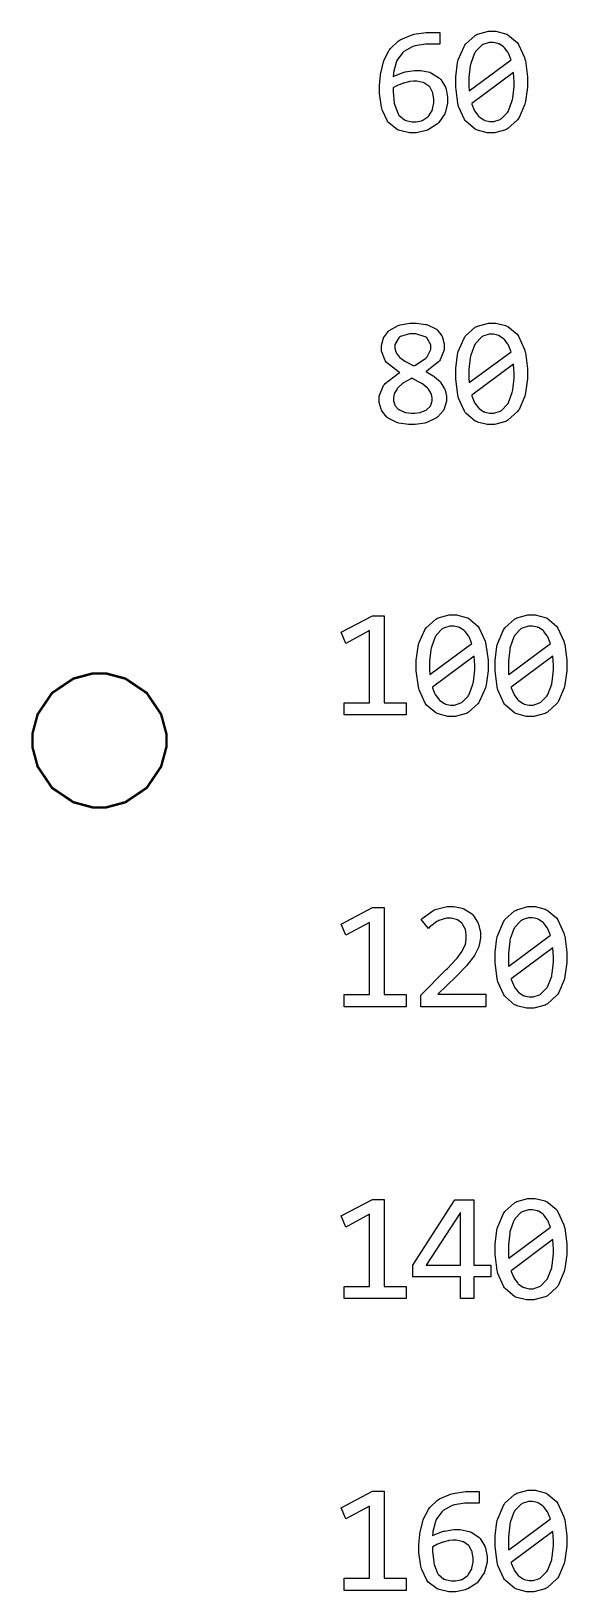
# Model space of a CAD drawing. Extents: x 0.4 to 7.8, y 0.3 to 11.2.
# Drawn here: x 0.362 to 1.228, y 6.133 to 8.653 of the extents above; entities that cross this region are included whole.
import ezdxf

# ---------------------------------------------------------------- set-up
doc = ezdxf.new("R2010")
doc.units = 0
doc.layers.get('0').update_dxf_attribs({"linetype": 'CONTINUOUS'})

msp = doc.modelspace()

# ---------------------------------------------------------------- linework, layer by layer
at = {"color": 9}
for points in [[(1.03527, 8.54172), (1.03527, 8.53657), (1.03185, 8.52268), (1.0312, 8.52106), (1.03054, 8.51947), (1.02116, 8.50543), (1.01997, 8.50424), (1.01872, 8.5031), (1.00402, 8.49371), (1.00228, 8.493), (1.00054, 8.49235), (0.9847, 8.48899), (0.979438, 8.48899), (0.973579, 8.48899), (0.957844, 8.49246), (0.956164, 8.49311), (0.954428, 8.49388), (0.940321, 8.50467), (0.939182, 8.50608), (0.938043, 8.50754), (0.929363, 8.52593), (0.928819, 8.52815), (0.928222, 8.53039), (0.925239, 8.55236), (0.925239, 8.55963), (0.925239, 8.5656), (0.926594, 8.58143), (0.926867, 8.58333), (0.927083, 8.58529), (0.931424, 8.60325), (0.932075, 8.60493), (0.932671, 8.60667), (0.94081, 8.62213), (0.94184, 8.62349), (0.942817, 8.62489), (0.955458, 8.63693), (0.956976, 8.63792), (0.958496, 8.63894), (0.9764, 8.64675), (0.978461, 8.64729), (0.980524, 8.64789), (1.00038, 8.65072), (1.00705, 8.65072), (1.02279, 8.65072), (1.02279, 8.63217), (1.0057, 8.63217), (0.999457, 8.63217), (0.982639, 8.62935), (0.980903, 8.62875), (0.979113, 8.62819), (0.964464, 8.62017), (0.963325, 8.61908), (0.962131, 8.61806), (0.953071, 8.60553), (0.952474, 8.60406), (0.951824, 8.6026), (0.947863, 8.58626), (0.9477, 8.58442), (0.947211, 8.57943), (0.94846, 8.58018), (0.963271, 8.58621), (0.964953, 8.58664), (0.966635, 8.58713), (0.981717, 8.58942), (0.986762, 8.58942), (0.992025, 8.58942), (1.0064, 8.58649), (1.00792, 8.58589), (1.00944, 8.58535), (1.02203, 8.5771), (1.02306, 8.57601), (1.02403, 8.57497), (1.03163, 8.56244), (1.03217, 8.56099), (1.03266, 8.55951), (1.03527, 8.54617), (1.03527, 8.54172)], [(1.16423, 8.57086), (1.16423, 8.5625), (1.16119, 8.53999), (1.16059, 8.53743), (1.15994, 8.53494), (1.15066, 8.5134), (1.14947, 8.51156), (1.14822, 8.50976), (1.13276, 8.49588), (1.13091, 8.49485), (1.12907, 8.49388), (1.111, 8.48899), (1.10503, 8.48899), (1.09918, 8.48899), (1.08344, 8.49294), (1.08171, 8.49371), (1.07992, 8.49451), (1.065, 8.507), (1.06375, 8.50862), (1.0625, 8.51031), (1.05295, 8.53157), (1.0523, 8.53412), (1.05159, 8.53674), (1.04829, 8.56233), (1.04829, 8.57086), (1.04829, 8.57926), (1.05127, 8.60183), (1.05192, 8.60433), (1.05252, 8.60688), (1.06179, 8.62842), (1.06304, 8.63021), (1.06424, 8.63206), (1.0797, 8.64594), (1.0816, 8.64692), (1.08344, 8.64794), (1.10145, 8.65289), (1.10748, 8.65289), (1.11328, 8.65289), (1.12902, 8.64882), (1.13081, 8.648), (1.13254, 8.64725), (1.14746, 8.63482), (1.14871, 8.63314), (1.14996, 8.63151), (1.15951, 8.61025), (1.16021, 8.60764), (1.16086, 8.60508), (1.16423, 8.57943), (1.16423, 8.57086)], [(1.06977, 8.57161), (1.06977, 8.56972), (1.06977, 8.56549), (1.06977, 8.56401), (1.06977, 8.56342), (1.07015, 8.55729), (1.07026, 8.55669), (1.13775, 8.60667), (1.13742, 8.60769), (1.13352, 8.61719), (1.13308, 8.618), (1.1326, 8.61888), (1.12706, 8.62619), (1.12641, 8.62679), (1.12576, 8.62744), (1.11827, 8.63232), (1.11746, 8.63265), (1.11659, 8.63303), (1.10878, 8.63471), (1.10623, 8.63471), (1.10243, 8.63471), (1.09223, 8.6314), (1.09109, 8.63069), (1.08995, 8.63004), (1.0804, 8.61996), (1.07964, 8.6186), (1.07883, 8.61729), (1.0727, 8.60086), (1.07232, 8.59885), (1.07189, 8.5969), (1.06977, 8.57796), (1.06977, 8.57161)], [(1.01302, 8.54036), (1.01302, 8.54368), (1.01145, 8.55257), (1.01118, 8.55354), (1.01085, 8.55458), (1.00629, 8.56287), (1.0057, 8.56353), (1.00505, 8.56424), (0.997017, 8.56956), (0.996039, 8.56988), (0.995063, 8.57032), (0.98546, 8.57221), (0.98226, 8.57221), (0.979872, 8.57221), (0.973633, 8.5715), (0.972874, 8.57135), (0.97206, 8.57124), (0.964247, 8.56917), (0.963488, 8.5689), (0.962728, 8.56868), (0.955458, 8.56581), (0.954807, 8.56549), (0.954101, 8.56515), (0.947754, 8.56174), (0.947211, 8.56136), (0.947211, 8.55479), (0.949056, 8.53678), (0.949436, 8.535), (0.949761, 8.53326), (0.955186, 8.51921), (0.955892, 8.51812), (0.956597, 8.51708), (0.965549, 8.5096), (0.966635, 8.50911), (0.967665, 8.50868), (0.977865, 8.5064), (0.981282, 8.5064), (0.984429, 8.5064), (0.993001, 8.50831), (0.993978, 8.50862), (0.994954, 8.509), (1.00331, 8.51465), (1.00402, 8.51535), (1.00472, 8.51611), (1.0102, 8.5249), (1.01058, 8.52593), (1.01096, 8.52701), (1.01302, 8.53706), (1.01302, 8.54036)], [(1.14274, 8.57015), (1.14274, 8.57221), (1.14242, 8.57769), (1.14236, 8.57835), (1.14231, 8.57904), (1.14182, 8.58572), (1.14176, 8.58637), (1.07427, 8.53618), (1.07454, 8.53515), (1.0784, 8.52539), (1.07888, 8.52447), (1.07932, 8.5236), (1.08496, 8.51585), (1.08561, 8.51519), (1.08626, 8.5146), (1.0938, 8.5096), (1.09467, 8.50922), (1.09549, 8.5089), (1.10352, 8.50717), (1.10623, 8.50717), (1.10997, 8.50717), (1.12012, 8.51053), (1.12126, 8.51118), (1.1224, 8.51187), (1.13205, 8.52186), (1.13287, 8.52317), (1.13363, 8.52453), (1.13976, 8.54085), (1.14019, 8.54281), (1.14057, 8.54482), (1.14274, 8.56386), (1.14274, 8.57015)], [(1.03331, 8.05994), (1.03331, 8.05544), (1.02978, 8.04324), (1.02913, 8.04189), (1.02843, 8.04058), (1.01877, 8.02962), (1.01752, 8.02869), (1.01628, 8.02783), (1.00163, 8.021), (0.999946, 8.02051), (0.998264, 8.02007), (0.983018, 8.01768), (0.977974, 8.01768), (0.972168, 8.01768), (0.956543, 8.02012), (0.954915, 8.02061), (0.953233, 8.02111), (0.939399, 8.02794), (0.938314, 8.02881), (0.937175, 8.02974), (0.928711, 8.0401), (0.928168, 8.04129), (0.927572, 8.04249), (0.92475, 8.0535), (0.92475, 8.05712), (0.92475, 8.06347), (0.931586, 8.08068), (0.932943, 8.08242), (0.934299, 8.08421), (0.95535, 8.10026), (0.958225, 8.10167), (0.955621, 8.10303), (0.936578, 8.11768), (0.935385, 8.11925), (0.93419, 8.12088), (0.928168, 8.13644), (0.928168, 8.1416), (0.928168, 8.14535), (0.930826, 8.15533), (0.931369, 8.15653), (0.931858, 8.15771), (0.939779, 8.1684), (0.940864, 8.16932), (0.941949, 8.17031), (0.95535, 8.17768), (0.956976, 8.17822), (0.95855, 8.17882), (0.974393, 8.18164), (0.97971, 8.18164), (0.985081, 8.18164), (0.999729, 8.17947), (1.0013, 8.17899), (1.00288, 8.17854), (1.01595, 8.17231), (1.01704, 8.1715), (1.01807, 8.17068), (1.02604, 8.16086), (1.02658, 8.15967), (1.02707, 8.15853), (1.02973, 8.14779), (1.02973, 8.14415), (1.02973, 8.13824), (1.02322, 8.12213), (1.02192, 8.1205), (1.02062, 8.11888), (1.00233, 8.10465), (0.999946, 8.1034), (1.00108, 8.10281), (1.0121, 8.09631), (1.01313, 8.0956), (1.01411, 8.09489), (1.023, 8.08697), (1.02376, 8.08604), (1.02452, 8.08518), (1.03027, 8.07542), (1.03071, 8.07433), (1.03114, 8.07329), (1.03331, 8.06332), (1.03331, 8.05994)], [(1.16423, 8.09961), (1.16423, 8.09125), (1.16119, 8.06874), (1.16059, 8.06619), (1.15994, 8.06369), (1.15066, 8.04215), (1.14947, 8.04031), (1.14822, 8.03851), (1.13276, 8.02458), (1.13091, 8.02354), (1.12907, 8.02257), (1.111, 8.01768), (1.10503, 8.01768), (1.09918, 8.01768), (1.08344, 8.02171), (1.08171, 8.02246), (1.07992, 8.02328), (1.065, 8.03575), (1.06375, 8.03737), (1.0625, 8.03907), (1.05295, 8.06033), (1.0523, 8.06287), (1.05159, 8.06549), (1.04829, 8.0911), (1.04829, 8.09961), (1.04829, 8.10801), (1.05127, 8.13058), (1.05192, 8.13308), (1.05252, 8.13564), (1.06179, 8.15717), (1.06304, 8.15896), (1.06424, 8.16081), (1.0797, 8.17469), (1.0816, 8.17567), (1.08344, 8.17671), (1.10145, 8.18164), (1.10748, 8.18164), (1.11328, 8.18164), (1.12902, 8.17757), (1.13081, 8.17676), (1.13254, 8.176), (1.14746, 8.16357), (1.14871, 8.16189), (1.14996, 8.16026), (1.15951, 8.13894), (1.16021, 8.13633), (1.16086, 8.13379), (1.16423, 8.10818), (1.16423, 8.09961)], [(1.00803, 8.14247), (1.00803, 8.14654), (1.00157, 8.15771), (1.00032, 8.15858), (0.999024, 8.1595), (0.983942, 8.16396), (0.97895, 8.16396), (0.973579, 8.16396), (0.958876, 8.15961), (0.957628, 8.15869), (0.956326, 8.15782), (0.950032, 8.14671), (0.950032, 8.14296), (0.950032, 8.14079), (0.951551, 8.13488), (0.951878, 8.13417), (0.952149, 8.13351), (0.956814, 8.12717), (0.957465, 8.12657), (0.958117, 8.12603), (0.966146, 8.12022), (0.967122, 8.11962), (0.968045, 8.11908), (0.979438, 8.11328), (0.980794, 8.11268), (0.983074, 8.11376), (1.00016, 8.12494), (1.0013, 8.12608), (1.00239, 8.12728), (1.00803, 8.13867), (1.00803, 8.14247)], [(1.06977, 8.10037), (1.06977, 8.09847), (1.06977, 8.09424), (1.06977, 8.09278), (1.06977, 8.09218), (1.07015, 8.08604), (1.07026, 8.08544), (1.13775, 8.13536), (1.13742, 8.13644), (1.13352, 8.14594), (1.13308, 8.14675), (1.1326, 8.14763), (1.12706, 8.15494), (1.12641, 8.15554), (1.12576, 8.15619), (1.11827, 8.16108), (1.11746, 8.1614), (1.11659, 8.16178), (1.10878, 8.16347), (1.10623, 8.16347), (1.10243, 8.16347), (1.09223, 8.16015), (1.09109, 8.15944), (1.08995, 8.15881), (1.0804, 8.14871), (1.07964, 8.14735), (1.07883, 8.14606), (1.0727, 8.12956), (1.07232, 8.12756), (1.07189, 8.1256), (1.06977, 8.10672), (1.06977, 8.10037)], [(1.14274, 8.0989), (1.14274, 8.10097), (1.14242, 8.10639), (1.14236, 8.10704), (1.14231, 8.10775), (1.14182, 8.11447), (1.14176, 8.11513), (1.07427, 8.06494), (1.07454, 8.06392), (1.0784, 8.05414), (1.07888, 8.05322), (1.07932, 8.05236), (1.08496, 8.0446), (1.08561, 8.04394), (1.08626, 8.04335), (1.0938, 8.03836), (1.09467, 8.03797), (1.09549, 8.03765), (1.10352, 8.03592), (1.10623, 8.03592), (1.10997, 8.03592), (1.12012, 8.03928), (1.12126, 8.03993), (1.1224, 8.04064), (1.13205, 8.05057), (1.13287, 8.05186), (1.13363, 8.05322), (1.13976, 8.06961), (1.14019, 8.07156), (1.14057, 8.07357), (1.14274, 8.09261), (1.14274, 8.0989)], [(1.0102, 8.05838), (1.0102, 8.0606), (1.00895, 8.06646), (1.00873, 8.06717), (1.00846, 8.06788), (1.00412, 8.07493), (1.00353, 8.07557), (1.00288, 8.07628), (0.994413, 8.08322), (0.993381, 8.08388), (0.992296, 8.08458), (0.978896, 8.09169), (0.977268, 8.09239), (0.975857, 8.09174), (0.964139, 8.08507), (0.963217, 8.08436), (0.96224, 8.08371), (0.954644, 8.07699), (0.954047, 8.07628), (0.95345, 8.07563), (0.949382, 8.06862), (0.949164, 8.06788), (0.948893, 8.06717), (0.9477, 8.06076), (0.9477, 8.0586), (0.9477, 8.05615), (0.949653, 8.04958), (0.950032, 8.04883), (0.950413, 8.04818), (0.955946, 8.04226), (0.956651, 8.04178), (0.957303, 8.04129), (0.965549, 8.03765), (0.966525, 8.03737), (0.967449, 8.03717), (0.976074, 8.03592), (0.97895, 8.03592), (0.981988, 8.03592), (0.990181, 8.037), (0.991157, 8.03722), (0.992079, 8.03749), (1.00038, 8.04085), (1.00108, 8.04129), (1.00179, 8.04178), (1.00732, 8.04758), (1.00776, 8.04824), (1.00814, 8.04893), (1.0102, 8.05604), (1.0102, 8.05838)], [(0.968317, 7.54867), (0.86811, 7.54867), (0.86811, 7.56842), (0.909125, 7.56842), (0.909125, 7.6849), (0.870876, 7.66411), (0.863064, 7.68218), (0.913846, 7.70893), (0.932671, 7.70893), (0.932671, 7.56842), (0.968317, 7.56842), (0.968317, 7.54867)], [(1.10059, 7.62836), (1.10059, 7.62001), (1.09755, 7.5975), (1.09695, 7.59494), (1.0963, 7.59244), (1.08702, 7.5709), (1.08583, 7.56907), (1.08458, 7.56728), (1.06912, 7.55333), (1.06728, 7.55231), (1.06543, 7.55132), (1.04736, 7.54644), (1.0414, 7.54644), (1.03554, 7.54644), (1.0198, 7.55046), (1.01807, 7.55122), (1.01628, 7.55203), (1.00136, 7.56451), (1.00011, 7.56614), (0.998861, 7.56782), (0.989312, 7.58908), (0.988661, 7.59164), (0.987956, 7.59424), (0.984646, 7.61985), (0.984646, 7.62836), (0.984646, 7.63678), (0.987631, 7.65935), (0.988282, 7.66183), (0.988878, 7.66439), (0.998156, 7.68593), (0.999403, 7.68772), (1.0006, 7.68956), (1.01606, 7.70344), (1.01796, 7.70443), (1.0198, 7.70546), (1.03782, 7.71039), (1.04384, 7.71039), (1.04964, 7.71039), (1.06538, 7.70632), (1.06717, 7.70551), (1.0689, 7.70475), (1.08382, 7.69233), (1.08507, 7.69065), (1.08632, 7.68901), (1.09587, 7.66769), (1.09657, 7.6651), (1.09722, 7.66254), (1.10059, 7.63693), (1.10059, 7.62836)], [(1.00613, 7.62913), (1.00613, 7.62722), (1.00613, 7.62299), (1.00613, 7.62153), (1.00613, 7.62093), (1.00651, 7.61481), (1.00662, 7.61421), (1.07411, 7.66411), (1.07378, 7.66521), (1.06988, 7.67469), (1.06944, 7.67551), (1.06896, 7.67637), (1.06342, 7.68371), (1.06277, 7.68431), (1.06212, 7.68494), (1.05463, 7.68983), (1.05382, 7.69015), (1.05295, 7.69054), (1.04514, 7.69222), (1.04259, 7.69222), (1.03879, 7.69222), (1.02859, 7.68892), (1.02745, 7.68821), (1.02631, 7.68756), (1.01676, 7.67746), (1.016, 7.67611), (1.01519, 7.67481), (1.00906, 7.65831), (1.00868, 7.65631), (1.00825, 7.65435), (1.00613, 7.63547), (1.00613, 7.62913)], [(1.22787, 7.62836), (1.22787, 7.62001), (1.22483, 7.5975), (1.22423, 7.59494), (1.22358, 7.59244), (1.2143, 7.5709), (1.21311, 7.56907), (1.21186, 7.56728), (1.1964, 7.55333), (1.19455, 7.55231), (1.19271, 7.55132), (1.17464, 7.54644), (1.16867, 7.54644), (1.16282, 7.54644), (1.14708, 7.55046), (1.14534, 7.55122), (1.14355, 7.55203), (1.12863, 7.56451), (1.12739, 7.56614), (1.12614, 7.56782), (1.11659, 7.58908), (1.11594, 7.59164), (1.11523, 7.59424), (1.11193, 7.61985), (1.11193, 7.62836), (1.11193, 7.63678), (1.11491, 7.65935), (1.11556, 7.66183), (1.11616, 7.66439), (1.12543, 7.68593), (1.12668, 7.68772), (1.12788, 7.68956), (1.14334, 7.70344), (1.14524, 7.70443), (1.14708, 7.70546), (1.16509, 7.71039), (1.17112, 7.71039), (1.17692, 7.71039), (1.19265, 7.70632), (1.19444, 7.70551), (1.19618, 7.70475), (1.2111, 7.69233), (1.21235, 7.69065), (1.2136, 7.68901), (1.22314, 7.66769), (1.22385, 7.6651), (1.2245, 7.66254), (1.22787, 7.63693), (1.22787, 7.62836)], [(1.13341, 7.62913), (1.13341, 7.62722), (1.13341, 7.62299), (1.13341, 7.62153), (1.13341, 7.62093), (1.13379, 7.61481), (1.1339, 7.61421), (1.20139, 7.66411), (1.20106, 7.66521), (1.19716, 7.67469), (1.19672, 7.67551), (1.19623, 7.67637), (1.1907, 7.68371), (1.19005, 7.68431), (1.1894, 7.68494), (1.18191, 7.68983), (1.1811, 7.69015), (1.18023, 7.69054), (1.17242, 7.69222), (1.16987, 7.69222), (1.16607, 7.69222), (1.15587, 7.68892), (1.15473, 7.68821), (1.15359, 7.68756), (1.14404, 7.67746), (1.14328, 7.67611), (1.14247, 7.67481), (1.13634, 7.65831), (1.13596, 7.65631), (1.13552, 7.65435), (1.13341, 7.63547), (1.13341, 7.62913)], [(1.0791, 7.62765), (1.0791, 7.62972), (1.07878, 7.63514), (1.07872, 7.63579), (1.07867, 7.6365), (1.07818, 7.64324), (1.07813, 7.64388), (1.01063, 7.59369), (1.01091, 7.59267), (1.01476, 7.5829), (1.01525, 7.58197), (1.01568, 7.58111), (1.02132, 7.57335), (1.02197, 7.57269), (1.02262, 7.5721), (1.03017, 7.56711), (1.03103, 7.56674), (1.03185, 7.5664), (1.03988, 7.56467), (1.04259, 7.56467), (1.04633, 7.56467), (1.05648, 7.56803), (1.05762, 7.56868), (1.05876, 7.56939), (1.06841, 7.57932), (1.06923, 7.58062), (1.06999, 7.58197), (1.07612, 7.59836), (1.07655, 7.60032), (1.07693, 7.60232), (1.0791, 7.62136), (1.0791, 7.62765)], [(1.20638, 7.62765), (1.20638, 7.62972), (1.20605, 7.63514), (1.206, 7.63579), (1.20595, 7.6365), (1.20546, 7.64324), (1.2054, 7.64388), (1.13791, 7.59369), (1.13818, 7.59267), (1.14204, 7.5829), (1.14252, 7.58197), (1.14296, 7.58111), (1.1486, 7.57335), (1.14925, 7.57269), (1.1499, 7.5721), (1.15744, 7.56711), (1.15831, 7.56674), (1.15913, 7.5664), (1.16716, 7.56467), (1.16987, 7.56467), (1.17361, 7.56467), (1.18376, 7.56803), (1.1849, 7.56868), (1.18603, 7.56939), (1.19569, 7.57932), (1.19651, 7.58062), (1.19727, 7.58197), (1.2034, 7.59836), (1.20383, 7.60032), (1.20421, 7.60232), (1.20638, 7.62136), (1.20638, 7.62765)], [(0.968317, 7.07742), (0.86811, 7.07742), (0.86811, 7.09717), (0.909125, 7.09717), (0.909125, 7.21365), (0.870876, 7.19288), (0.863064, 7.21094), (0.913846, 7.23768), (0.932671, 7.23768), (0.932671, 7.09717), (0.968317, 7.09717), (0.968317, 7.07742)], [(1.09695, 7.07742), (0.991808, 7.07742), (0.991808, 7.09646), (1.03309, 7.13747), (1.03478, 7.13917), (1.0485, 7.1536), (1.04959, 7.15479), (1.05062, 7.15603), (1.05887, 7.16715), (1.05946, 7.16812), (1.06, 7.16917), (1.06402, 7.17871), (1.06424, 7.17958), (1.0644, 7.1805), (1.06543, 7.18853), (1.06543, 7.19119), (1.06543, 7.19401), (1.06407, 7.20144), (1.06386, 7.20231), (1.06358, 7.20324), (1.05952, 7.21104), (1.05897, 7.21169), (1.05838, 7.2124), (1.05127, 7.21767), (1.0504, 7.21804), (1.04953, 7.21843), (1.04074, 7.22038), (1.03787, 7.22038), (1.03326, 7.22038), (1.02078, 7.21658), (1.01942, 7.21582), (1.01801, 7.21511), (1.00532, 7.20535), (1.00418, 7.2041), (0.992458, 7.21815), (0.993924, 7.21978), (1.01123, 7.23247), (1.01318, 7.2334), (1.01514, 7.23438), (1.03423, 7.23915), (1.04064, 7.23915), (1.04546, 7.23915), (1.05848, 7.23654), (1.05995, 7.236), (1.06142, 7.23551), (1.074, 7.22786), (1.07509, 7.22683), (1.07612, 7.22586), (1.08426, 7.21365), (1.08485, 7.21218), (1.08539, 7.21078), (1.08838, 7.19721), (1.08838, 7.19265), (1.08838, 7.18842), (1.08632, 7.17697), (1.08594, 7.17567), (1.0855, 7.17437), (1.07932, 7.16135), (1.0785, 7.16004), (1.07769, 7.15881), (1.06728, 7.14546), (1.06603, 7.14404), (1.06478, 7.14268), (1.05002, 7.12756), (1.04834, 7.12587), (1.01942, 7.09765), (1.09695, 7.09765), (1.09695, 7.07742)], [(1.22787, 7.15712), (1.22787, 7.14876), (1.22483, 7.12625), (1.22423, 7.12369), (1.22358, 7.12121), (1.2143, 7.09967), (1.21311, 7.09782), (1.21186, 7.09603), (1.1964, 7.08208), (1.19455, 7.08106), (1.19271, 7.08008), (1.17464, 7.07519), (1.16867, 7.07519), (1.16282, 7.07519), (1.14708, 7.07921), (1.14534, 7.07997), (1.14355, 7.08078), (1.12863, 7.09326), (1.12739, 7.09489), (1.12614, 7.09657), (1.11659, 7.11783), (1.11594, 7.12039), (1.11523, 7.12299), (1.11193, 7.1486), (1.11193, 7.15712), (1.11193, 7.16553), (1.11491, 7.1881), (1.11556, 7.1906), (1.11616, 7.19314), (1.12543, 7.21468), (1.12668, 7.21647), (1.12788, 7.21832), (1.14334, 7.23221), (1.14524, 7.23318), (1.14708, 7.23421), (1.16509, 7.23915), (1.17112, 7.23915), (1.17692, 7.23915), (1.19265, 7.23508), (1.19444, 7.23426), (1.19618, 7.23351), (1.2111, 7.22108), (1.21235, 7.2194), (1.2136, 7.21778), (1.22314, 7.19646), (1.22385, 7.19385), (1.2245, 7.19129), (1.22787, 7.16569), (1.22787, 7.15712)], [(1.13341, 7.15788), (1.13341, 7.15597), (1.13341, 7.15175), (1.13341, 7.15028), (1.13341, 7.14968), (1.13379, 7.14356), (1.1339, 7.14296), (1.20139, 7.19288), (1.20106, 7.19396), (1.19716, 7.20344), (1.19672, 7.20426), (1.19623, 7.20514), (1.1907, 7.21246), (1.19005, 7.21306), (1.1894, 7.21371), (1.18191, 7.21858), (1.1811, 7.21892), (1.18023, 7.21929), (1.17242, 7.22097), (1.16987, 7.22097), (1.16607, 7.22097), (1.15587, 7.21767), (1.15473, 7.21696), (1.15359, 7.21631), (1.14404, 7.20622), (1.14328, 7.20486), (1.14247, 7.20356), (1.13634, 7.18707), (1.13596, 7.18506), (1.13552, 7.18311), (1.13341, 7.16422), (1.13341, 7.15788)], [(1.20638, 7.15642), (1.20638, 7.15847), (1.20605, 7.1639), (1.206, 7.16456), (1.20595, 7.16525), (1.20546, 7.17199), (1.2054, 7.17264), (1.13791, 7.12244), (1.13818, 7.12142), (1.14204, 7.11165), (1.14252, 7.11074), (1.14296, 7.10986), (1.1486, 7.10211), (1.14925, 7.10146), (1.1499, 7.10086), (1.15744, 7.09586), (1.15831, 7.09549), (1.15913, 7.09517), (1.16716, 7.09343), (1.16987, 7.09343), (1.17361, 7.09343), (1.18376, 7.09679), (1.1849, 7.09744), (1.18603, 7.09814), (1.19569, 7.10807), (1.19651, 7.10938), (1.19727, 7.11074), (1.2034, 7.12711), (1.20383, 7.12907), (1.20421, 7.13108), (1.20638, 7.15013), (1.20638, 7.15642)], [(0.968317, 6.60618), (0.86811, 6.60618), (0.86811, 6.62592), (0.909125, 6.62592), (0.909125, 6.7424), (0.870876, 6.72163), (0.863064, 6.73969), (0.913846, 6.76644), (0.932671, 6.76644), (0.932671, 6.62592), (0.968317, 6.62592), (0.968317, 6.60618)], [(1.10487, 6.64144), (1.07764, 6.64144), (1.07764, 6.60618), (1.05593, 6.60618), (1.05593, 6.64144), (0.979113, 6.64144), (0.979113, 6.6601), (1.04715, 6.76568), (1.07764, 6.76568), (1.07764, 6.6601), (1.10487, 6.6601), (1.10487, 6.64144)], [(1.22787, 6.68587), (1.22787, 6.67751), (1.22483, 6.65494), (1.22423, 6.6524), (1.22358, 6.6499), (1.2143, 6.62836), (1.21311, 6.62651), (1.21186, 6.62472), (1.1964, 6.61083), (1.19455, 6.60981), (1.19271, 6.60883), (1.17464, 6.60394), (1.16867, 6.60394), (1.16282, 6.60394), (1.14708, 6.60796), (1.14534, 6.60872), (1.14355, 6.60954), (1.12863, 6.62196), (1.12739, 6.62358), (1.12614, 6.62528), (1.11659, 6.6466), (1.11594, 6.64914), (1.11523, 6.65175), (1.11193, 6.67736), (1.11193, 6.68587), (1.11193, 6.69422), (1.11491, 6.71679), (1.11556, 6.71929), (1.11616, 6.72185), (1.12543, 6.74338), (1.12668, 6.74517), (1.12788, 6.74701), (1.14334, 6.76096), (1.14524, 6.76193), (1.14708, 6.76297), (1.16509, 6.7679), (1.17112, 6.7679), (1.17692, 6.7679), (1.19265, 6.76383), (1.19444, 6.76303), (1.19618, 6.76226), (1.2111, 6.74983), (1.21235, 6.7481), (1.2136, 6.74647), (1.22314, 6.72521), (1.22385, 6.7226), (1.2245, 6.72006), (1.22787, 6.69444), (1.22787, 6.68587)], [(1.05593, 6.74517), (1.00038, 6.6601), (1.05593, 6.6601), (1.05593, 6.74517)], [(1.13341, 6.68658), (1.13341, 6.68474), (1.13341, 6.6805), (1.13341, 6.67904), (1.13341, 6.67844), (1.13379, 6.67231), (1.1339, 6.67171), (1.20139, 6.72163), (1.20106, 6.72271), (1.19716, 6.73215), (1.19672, 6.73296), (1.19623, 6.73383), (1.1907, 6.74115), (1.19005, 6.74175), (1.1894, 6.7424), (1.18191, 6.74729), (1.1811, 6.74761), (1.18023, 6.74799), (1.17242, 6.74972), (1.16987, 6.74972), (1.16607, 6.74972), (1.15587, 6.74636), (1.15473, 6.74567), (1.15359, 6.74501), (1.14404, 6.73497), (1.14328, 6.73361), (1.14247, 6.73232), (1.13634, 6.71582), (1.13596, 6.71382), (1.13552, 6.71186), (1.13341, 6.69293), (1.13341, 6.68658)], [(1.20638, 6.68511), (1.20638, 6.68718), (1.20605, 6.69265), (1.206, 6.69331), (1.20595, 6.69401), (1.20546, 6.70074), (1.2054, 6.70139), (1.13791, 6.65121), (1.13818, 6.65018), (1.14204, 6.6404), (1.14252, 6.63949), (1.14296, 6.63861), (1.1486, 6.63086), (1.14925, 6.63021), (1.1499, 6.62961), (1.15744, 6.62462), (1.15831, 6.62424), (1.15913, 6.62392), (1.16716, 6.62213), (1.16987, 6.62213), (1.17361, 6.62213), (1.18376, 6.62554), (1.1849, 6.62619), (1.18603, 6.6269), (1.19569, 6.63683), (1.19651, 6.63813), (1.19727, 6.63949), (1.2034, 6.65582), (1.20383, 6.65776), (1.20421, 6.65978), (1.20638, 6.67882), (1.20638, 6.68511)], [(0.968317, 6.13493), (0.86811, 6.13493), (0.86811, 6.15468), (0.909125, 6.15468), (0.909125, 6.27115), (0.870876, 6.25038), (0.863064, 6.26844), (0.913846, 6.29519), (0.932671, 6.29519), (0.932671, 6.15468), (0.968317, 6.15468), (0.968317, 6.13493)], [(1.0989, 6.18544), (1.0989, 6.18028), (1.09549, 6.16644), (1.09483, 6.16482), (1.09418, 6.16325), (1.0848, 6.14919), (1.0836, 6.14794), (1.08236, 6.14681), (1.06765, 6.13743), (1.06592, 6.13672), (1.06418, 6.13607), (1.04834, 6.13271), (1.04308, 6.13271), (1.03722, 6.13271), (1.02148, 6.13624), (1.0198, 6.13688), (1.01807, 6.13758), (1.00396, 6.14839), (1.00282, 6.14979), (1.00168, 6.15126), (0.993001, 6.16971), (0.992458, 6.17188), (0.991863, 6.1741), (0.988878, 6.19607), (0.988878, 6.2034), (0.988878, 6.20931), (0.990235, 6.22515), (0.990506, 6.22706), (0.990722, 6.229), (0.995063, 6.24701), (0.995714, 6.24869), (0.996311, 6.25038), (1.00445, 6.26585), (1.00548, 6.26725), (1.00646, 6.26867), (1.0191, 6.28065), (1.02062, 6.28163), (1.02214, 6.28267), (1.04004, 6.29047), (1.0421, 6.29101), (1.04416, 6.29161), (1.06402, 6.29443), (1.07069, 6.29443), (1.08643, 6.29443), (1.08643, 6.27588), (1.06934, 6.27588), (1.0631, 6.27588), (1.04628, 6.27306), (1.04454, 6.27246), (1.04275, 6.27192), (1.0281, 6.26389), (1.02696, 6.26286), (1.02577, 6.26183), (1.01671, 6.24929), (1.01611, 6.24783), (1.01546, 6.24636), (1.0115, 6.23004), (1.01134, 6.22819), (1.01085, 6.22314), (1.0121, 6.2239), (1.02691, 6.22993), (1.02859, 6.23036), (1.03027, 6.23085), (1.04536, 6.23318), (1.0504, 6.23318), (1.05566, 6.23318), (1.07004, 6.23025), (1.07156, 6.22965), (1.07308, 6.22906), (1.08567, 6.22081), (1.0867, 6.21972), (1.08767, 6.21869), (1.09527, 6.20622), (1.09581, 6.20475), (1.0963, 6.20329), (1.0989, 6.18994), (1.0989, 6.18544)], [(1.22787, 6.21463), (1.22787, 6.20628), (1.22483, 6.18371), (1.22423, 6.18115), (1.22358, 6.17865), (1.2143, 6.15712), (1.21311, 6.15528), (1.21186, 6.15349), (1.1964, 6.1396), (1.19455, 6.13857), (1.19271, 6.13758), (1.17464, 6.13271), (1.16867, 6.13271), (1.16282, 6.13271), (1.14708, 6.13672), (1.14534, 6.13747), (1.14355, 6.13829), (1.12863, 6.15072), (1.12739, 6.15235), (1.12614, 6.15403), (1.11659, 6.17535), (1.11594, 6.1779), (1.11523, 6.1805), (1.11193, 6.20611), (1.11193, 6.21463), (1.11193, 6.22299), (1.11491, 6.24556), (1.11556, 6.24804), (1.11616, 6.2506), (1.12543, 6.27214), (1.12668, 6.27393), (1.12788, 6.27576), (1.14334, 6.28971), (1.14524, 6.29069), (1.14708, 6.29172), (1.16509, 6.29665), (1.17112, 6.29665), (1.17692, 6.29665), (1.19265, 6.29258), (1.19444, 6.29178), (1.19618, 6.29101), (1.2111, 6.2786), (1.21235, 6.27686), (1.2136, 6.27522), (1.22314, 6.25396), (1.22385, 6.25136), (1.2245, 6.24881), (1.22787, 6.22319), (1.22787, 6.21463)], [(1.13341, 6.21533), (1.13341, 6.21349), (1.13341, 6.20925), (1.13341, 6.20779), (1.13341, 6.20719), (1.13379, 6.20107), (1.1339, 6.20047), (1.20139, 6.25038), (1.20106, 6.25146), (1.19716, 6.2609), (1.19672, 6.26172), (1.19623, 6.26258), (1.1907, 6.26992), (1.19005, 6.27051), (1.1894, 6.27115), (1.18191, 6.27604), (1.1811, 6.27636), (1.18023, 6.27675), (1.17242, 6.27849), (1.16987, 6.27849), (1.16607, 6.27849), (1.15587, 6.27512), (1.15473, 6.27442), (1.15359, 6.27376), (1.14404, 6.26372), (1.14328, 6.26237), (1.14247, 6.26107), (1.13634, 6.24457), (1.13596, 6.24257), (1.13552, 6.24061), (1.13341, 6.22168), (1.13341, 6.21533)], [(1.20638, 6.21386), (1.20638, 6.21593), (1.20605, 6.2214), (1.206, 6.22206), (1.20595, 6.22276), (1.20546, 6.22949), (1.2054, 6.23014), (1.13791, 6.17996), (1.13818, 6.17893), (1.14204, 6.16917), (1.14252, 6.16824), (1.14296, 6.16737), (1.1486, 6.15961), (1.14925, 6.15896), (1.1499, 6.15836), (1.15744, 6.15338), (1.15831, 6.153), (1.15913, 6.15267), (1.16716, 6.15088), (1.16987, 6.15088), (1.17361, 6.15088), (1.18376, 6.15429), (1.1849, 6.15494), (1.18603, 6.15565), (1.19569, 6.16558), (1.19651, 6.16689), (1.19727, 6.16824), (1.2034, 6.18457), (1.20383, 6.18653), (1.20421, 6.18853), (1.20638, 6.20757), (1.20638, 6.21386)], [(1.07666, 6.18408), (1.07666, 6.18739), (1.07509, 6.19629), (1.07482, 6.19726), (1.07449, 6.19829), (1.06993, 6.20665), (1.06934, 6.20731), (1.06868, 6.20801), (1.06066, 6.21332), (1.05968, 6.21365), (1.0587, 6.21403), (1.0491, 6.21599), (1.0459, 6.21599), (1.04351, 6.21599), (1.03727, 6.21528), (1.03651, 6.21511), (1.0357, 6.215), (1.02789, 6.21294), (1.02713, 6.21268), (1.02637, 6.21246), (1.0191, 6.20958), (1.01845, 6.20925), (1.01774, 6.20893), (1.01139, 6.20546), (1.01085, 6.20508), (1.01085, 6.19851), (1.0127, 6.1805), (1.01307, 6.17871), (1.0134, 6.17697), (1.01883, 6.16297), (1.01953, 6.16189), (1.02024, 6.16086), (1.02919, 6.15332), (1.03027, 6.15283), (1.0313, 6.1524), (1.0415, 6.15018), (1.04492, 6.15018), (1.04807, 6.15018), (1.05664, 6.15201), (1.05762, 6.15235), (1.05859, 6.15278), (1.06695, 6.15836), (1.06765, 6.15907), (1.06836, 6.15983), (1.07384, 6.16868), (1.07422, 6.16971), (1.0746, 6.17079), (1.07666, 6.18078), (1.07666, 6.18408)]]:
    msp.add_lwpolyline(points, close=True, dxfattribs=at)
at = {"color": 0, "const_width": 0.003937}
msp.add_lwpolyline([(0.580729, 7.50754), (0.580729, 7.49701), (0.572211, 7.46544), (0.54899, 7.43104), (0.51454, 7.40782), (0.482964, 7.39931), (0.472439, 7.39931), (0.46186, 7.39931), (0.430285, 7.40782), (0.395833, 7.43104), (0.372613, 7.46544), (0.36415, 7.49701), (0.36415, 7.50754), (0.36415, 7.51812), (0.372613, 7.54969), (0.395833, 7.58415), (0.430285, 7.60736), (0.46186, 7.61583), (0.472439, 7.61583), (0.482964, 7.61583), (0.51454, 7.60736), (0.54899, 7.58415), (0.572211, 7.54969), (0.580729, 7.51812), (0.580729, 7.50754)], close=True, dxfattribs=at)

doc.saveas('drawing.dxf')
